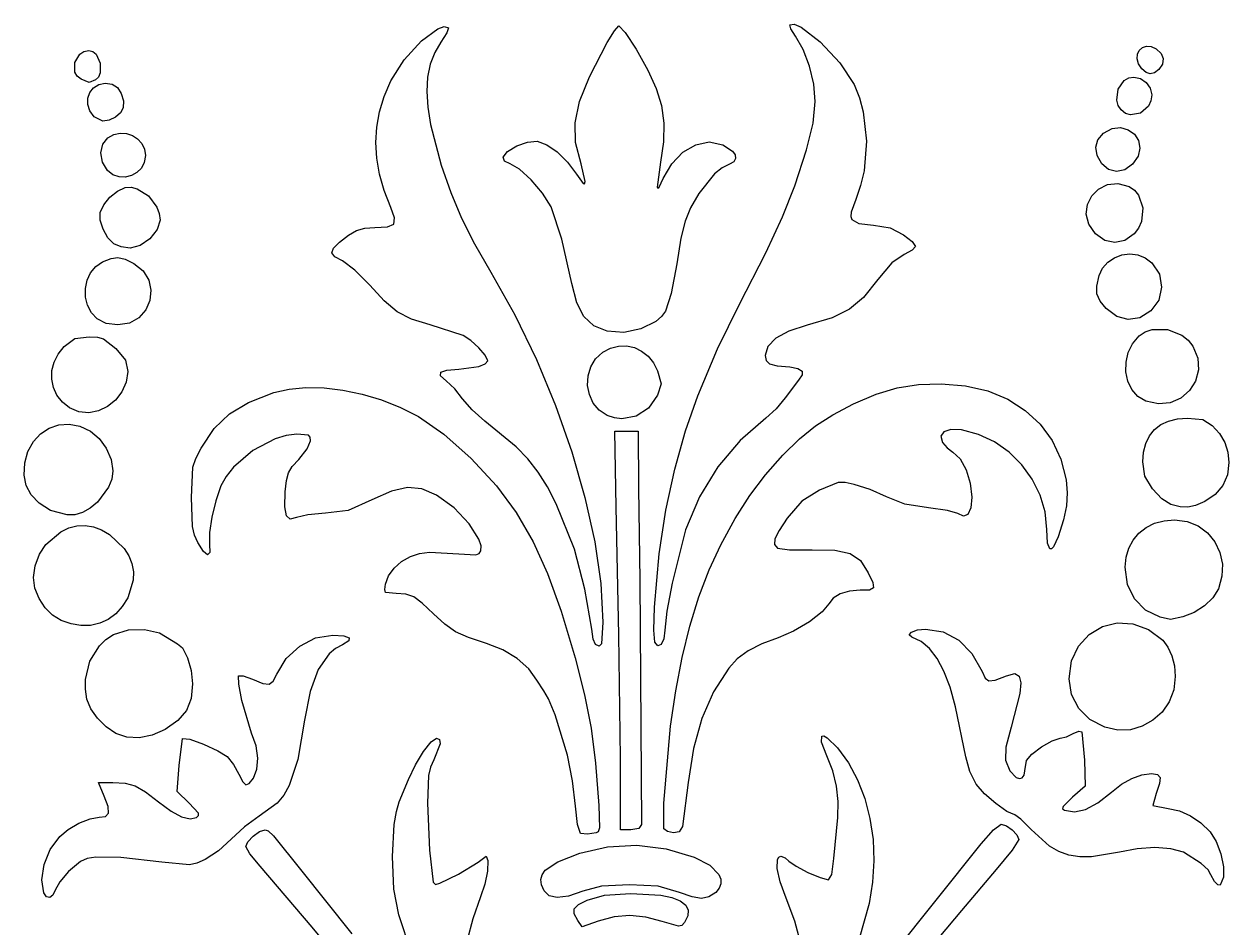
# Model space of a CAD drawing. Extents: x 0.4 to 12.1, y 0.4 to 19.1.
# Drawn here: x 0.36 to 11.88, y 10.41 to 19.06 of the extents above; entities that cross this region are included whole.
import ezdxf

# ---------------------------------------------------------------- set-up
doc = ezdxf.new("R2010")
doc.units = 0

msp = doc.modelspace()

# ---------------------------------------------------------------- linework, layer by layer
at = {"layer": 'Layer 1', "color": 7, "linetype": 'CONTINUOUS'}
for p, q in [((4.318289, 19.010656), (4.378771, 19.031612)), ((4.378771, 19.031612), (4.419515, 19.020513)), ((4.419515, 19.020513), (4.405243, 18.973627)), ((6.008852, 18.992168), (6.050661, 19.038348)), ((6.050661, 19.038348), (6.111549, 18.975209)), ((7.684378, 19.048422), (7.727242, 19.055644)), ((7.6945, 19.010201), (7.684378, 19.048422)), ((7.727242, 19.055644), (7.795066, 19.02632)), ((7.795066, 19.02632), (7.975152, 18.886246)), ((4.161544, 18.89415), (4.318289, 19.010656)), ((4.405243, 18.973627), (4.348766, 18.883068)), ((5.938364, 18.879121), (6.008852, 18.992168)), ((6.111549, 18.975209), (6.21525, 18.81468)), ((7.740176, 18.939649), (7.6945, 19.010201)), ((7.814011, 18.81298), (7.740176, 18.939649)), ((0.8951, 18.76894), (0.934355, 18.794308)), ((0.934355, 18.794308), (0.982343, 18.80374)), ((0.982343, 18.80374), (1.020255, 18.793792)), ((1.020255, 18.793792), (1.05166, 18.767122)), ((3.996139, 18.714126), (4.161544, 18.89415)), ((4.289407, 18.782738), (4.247057, 18.671704)), ((4.348766, 18.883068), (4.289407, 18.782738)), ((5.768866, 18.551749), (5.938364, 18.879121)), ((6.21525, 18.81468), (6.326091, 18.616417)), ((7.873951, 18.653669), (7.814011, 18.81298)), ((7.975152, 18.886246), (8.163751, 18.684629)), ((11.010403, 18.767571), (11.027837, 18.804395)), ((11.027837, 18.804395), (11.056931, 18.831218)), ((11.056931, 18.831218), (11.095313, 18.844793)), ((11.095313, 18.844793), (11.140607, 18.841871)), ((11.140607, 18.841871), (11.19044, 18.819206)), ((11.19044, 18.819206), (11.236507, 18.775737)), ((0.847477, 18.68794), (0.8951, 18.76894)), ((0.848853, 18.595841), (0.847477, 18.68794)), ((1.05166, 18.767122), (1.09074, 18.682657)), ((1.09074, 18.682657), (1.091164, 18.588426)), ((3.868932, 18.513716), (3.996139, 18.714126)), ((4.247057, 18.671704), (4.221717, 18.548661)), ((8.163751, 18.684629), (8.299975, 18.477895)), ((11.007004, 18.723994), (11.010403, 18.767571)), ((11.020016, 18.676912), (11.007004, 18.723994)), ((11.051811, 18.629573), (11.020016, 18.676912)), ((11.249194, 18.672991), (11.214754, 18.622311)), ((11.236507, 18.775737), (11.256268, 18.725566)), ((11.256268, 18.725566), (11.249194, 18.672991)), ((0.870845, 18.556597), (0.848853, 18.595841)), ((0.908603, 18.52774), (0.870845, 18.556597)), ((1.091164, 18.588426), (1.074249, 18.549549)), ((5.674269, 18.315177), (5.768866, 18.551749)), ((6.326091, 18.616417), (6.408402, 18.440074)), ((7.914179, 18.480988), (7.873951, 18.653669)), ((11.093257, 18.593561), (11.051811, 18.629573)), ((11.132956, 18.580404), (11.093257, 18.593561)), ((11.172818, 18.590015), (11.132956, 18.580404)), ((11.214754, 18.622311), (11.172818, 18.590015)), ((0.983493, 18.497667), (0.908603, 18.52774)), ((1.044514, 18.52251), (0.983493, 18.497667)), ((0.99183, 18.402821), (1.027455, 18.447841)), ((1.027455, 18.447841), (1.076575, 18.478801)), ((1.074249, 18.549549), (1.044514, 18.52251)), ((1.076575, 18.478801), (1.136783, 18.491363)), ((1.136783, 18.491363), (1.205672, 18.48119)), ((1.205672, 18.48119), (1.254101, 18.448414)), ((1.254101, 18.448414), (1.291215, 18.391529)), ((3.806675, 18.364239), (3.868932, 18.513716)), ((4.221717, 18.548661), (4.213389, 18.412305)), ((6.408402, 18.440074), (6.458116, 18.27665)), ((7.928881, 18.314212), (7.914179, 18.480988)), ((8.299975, 18.477895), (8.350617, 18.351461)), ((10.826629, 18.432215), (10.884339, 18.51552)), ((10.884339, 18.51552), (10.926215, 18.54058)), ((10.926215, 18.54058), (10.974919, 18.54974)), ((10.974919, 18.54974), (11.038376, 18.535236)), ((11.038376, 18.535236), (11.093182, 18.496819)), ((11.093182, 18.496819), (11.13168, 18.442129)), ((11.13168, 18.442129), (11.146214, 18.378806)), ((0.970691, 18.287954), (0.972106, 18.348079)), ((0.972106, 18.348079), (0.99183, 18.402821)), ((1.291215, 18.391529), (1.311322, 18.32301)), ((1.311322, 18.32301), (1.308731, 18.25533)), ((3.762234, 18.216889), (3.806675, 18.364239)), ((4.213389, 18.412305), (4.222074, 18.261332)), ((8.350617, 18.351461), (8.387394, 18.21789)), ((10.812897, 18.328853), (10.826629, 18.432215)), ((10.825996, 18.278721), (10.812897, 18.328853)), ((11.13784, 18.321294), (11.114897, 18.271828)), ((11.146214, 18.378806), (11.13784, 18.321294)), ((0.98999, 18.226784), (0.970691, 18.287954)), ((1.032412, 18.168907), (0.98999, 18.226784)), ((1.282806, 18.208473), (1.23528, 18.167123)), ((1.308731, 18.25533), (1.282806, 18.208473)), ((3.735608, 18.070335), (3.762234, 18.216889)), ((4.222074, 18.261332), (4.247775, 18.094439)), ((5.630921, 18.11301), (5.674269, 18.315177)), ((6.458116, 18.27665), (6.480995, 18.109398)), ((7.907626, 18.108998), (7.928881, 18.314212)), ((8.387394, 18.21789), (8.419235, 17.937456)), ((10.854255, 18.234462), (10.825996, 18.278721)), ((10.895999, 18.201728), (10.854255, 18.234462)), ((11.114897, 18.271828), (11.038372, 18.203495)), ((1.113902, 18.126406), (1.032412, 18.168907)), ((1.175773, 18.137646), (1.113902, 18.126406)), ((1.23528, 18.167123), (1.175773, 18.137646)), ((4.247775, 18.094439), (4.350227, 17.707674)), ((5.636635, 17.922448), (5.630921, 18.11301)), ((6.480995, 18.109398), (6.477443, 17.931087)), ((7.843538, 17.854711), (7.907626, 18.108998)), ((10.942778, 18.186732), (10.895999, 18.201728)), ((11.038372, 18.203495), (10.942778, 18.186732)), ((1.161827, 17.969584), (1.220734, 17.99991)), ((1.220734, 17.99991), (1.281961, 18.012453)), ((1.281961, 18.012453), (1.342372, 18.008707)), ((1.342372, 18.008707), (1.398833, 17.990165)), ((1.398833, 17.990165), (1.448205, 17.958319)), ((3.726799, 17.923244), (3.735608, 18.070335)), ((10.631773, 17.950361), (10.684354, 18.011469)), ((10.684354, 18.011469), (10.767484, 18.056428)), ((10.767484, 18.056428), (10.848361, 18.065823)), ((10.848361, 18.065823), (10.92123, 18.045736)), ((10.92123, 18.045736), (10.980337, 18.002248)), ((10.980337, 18.002248), (11.019928, 17.941439)), ((1.097621, 17.823892), (1.113879, 17.908015)), ((1.113879, 17.908015), (1.161827, 17.969584)), ((1.448205, 17.958319), (1.487354, 17.914664)), ((1.487354, 17.914664), (1.513143, 17.860692)), ((1.513143, 17.860692), (1.522436, 17.797896)), ((3.735808, 17.774286), (3.726799, 17.923244)), ((4.985088, 17.838323), (5.073214, 17.890773)), ((5.073214, 17.890773), (5.177941, 17.927803)), ((5.177941, 17.927803), (5.269862, 17.93577)), ((5.269862, 17.93577), (5.360935, 17.90257)), ((5.360935, 17.90257), (5.460773, 17.833243)), ((5.689229, 17.720691), (5.636635, 17.922448)), ((6.477443, 17.931087), (6.447864, 17.734483)), ((6.662492, 17.829814), (6.785361, 17.902611)), ((6.785361, 17.902611), (6.912881, 17.928851)), ((6.912881, 17.928851), (7.045486, 17.902285)), ((7.045486, 17.902285), (7.138281, 17.840287)), ((8.419235, 17.937456), (8.395272, 17.652833)), ((10.61142, 17.878271), (10.631773, 17.950361)), ((10.623567, 17.800161), (10.61142, 17.878271)), ((11.034247, 17.869391), (11.01754, 17.792185)), ((11.019928, 17.941439), (11.034247, 17.869391)), ((1.113126, 17.734094), (1.097621, 17.823892)), ((1.522436, 17.797896), (1.512022, 17.733868)), ((3.762637, 17.622129), (3.735808, 17.774286)), ((4.942969, 17.784098), (4.985088, 17.838323)), ((4.955974, 17.74508), (4.942969, 17.784098)), ((5.00969, 17.719252), (4.955974, 17.74508)), ((5.460773, 17.833243), (5.558907, 17.73657)), ((6.555416, 17.719342), (6.662492, 17.829814)), ((7.138281, 17.840287), (7.162163, 17.804299)), ((7.166988, 17.769408), (7.149722, 17.738935)), ((7.162163, 17.804299), (7.166988, 17.769408)), ((7.732595, 17.510665), (7.843538, 17.854711)), ((10.668485, 17.72099), (10.623567, 17.800161)), ((11.01754, 17.792185), (10.964052, 17.715901)), ((1.160467, 17.655503), (1.113126, 17.734094)), ((1.211991, 17.615841), (1.160467, 17.655503)), ((1.440941, 17.637414), (1.388434, 17.608197)), ((1.483497, 17.679839), (1.440941, 17.637414)), ((1.512022, 17.733868), (1.483497, 17.679839)), ((4.350227, 17.707674), (4.442067, 17.446135)), ((5.100652, 17.667651), (5.00969, 17.719252)), ((5.211796, 17.565779), (5.100652, 17.667651)), ((5.558907, 17.73657), (5.644865, 17.62133)), ((5.727011, 17.551358), (5.689229, 17.720691)), ((6.447864, 17.734483), (6.415738, 17.497832)), ((6.47528, 17.580078), (6.555416, 17.719342)), ((7.037249, 17.681837), (6.964814, 17.622903)), ((7.10733, 17.716198), (7.037249, 17.681837)), ((7.149722, 17.738935), (7.10733, 17.716198)), ((8.395272, 17.652833), (8.362294, 17.514027)), ((10.733669, 17.665929), (10.668485, 17.72099)), ((10.809592, 17.646642), (10.733669, 17.665929)), ((10.888853, 17.663257), (10.809592, 17.646642)), ((10.964052, 17.715901), (10.888853, 17.663257)), ((1.26988, 17.595806), (1.211991, 17.615841)), ((1.330054, 17.593793), (1.26988, 17.595806)), ((1.388434, 17.608197), (1.330054, 17.593793)), ((3.807284, 17.465442), (3.762637, 17.622129)), ((5.31989, 17.437974), (5.211796, 17.565779)), ((5.644865, 17.62133), (5.70894, 17.532473)), ((5.70894, 17.532473), (5.722687, 17.529333)), ((5.722687, 17.529333), (5.727011, 17.551358)), ((6.434298, 17.497703), (6.47528, 17.580078)), ((6.964814, 17.622903), (6.816653, 17.434962)), ((10.638345, 17.479037), (10.72321, 17.52078)), ((10.72321, 17.52078), (10.822197, 17.530993)), ((10.822197, 17.530993), (10.930108, 17.502405)), ((1.123987, 17.328756), (1.182638, 17.401469)), ((1.182638, 17.401469), (1.254494, 17.459768)), ((1.254494, 17.459768), (1.328049, 17.492102)), ((1.328049, 17.492102), (1.385638, 17.495287)), ((1.385638, 17.495287), (1.443908, 17.481663)), ((1.443908, 17.481663), (1.552187, 17.413557)), ((1.552187, 17.413557), (1.632272, 17.306908)), ((3.869753, 17.302891), (3.807284, 17.465442)), ((4.442067, 17.446135), (4.545905, 17.201759)), ((5.401706, 17.308571), (5.31989, 17.437974)), ((6.415738, 17.497832), (6.422184, 17.487628)), ((6.422184, 17.487628), (6.434298, 17.497703)), ((6.816653, 17.434962), (6.736814, 17.299757)), ((7.616887, 17.213557), (7.732595, 17.510665)), ((8.362294, 17.514027), (8.315279, 17.380263)), ((10.531778, 17.330037), (10.572801, 17.413033)), ((10.572801, 17.413033), (10.638345, 17.479037)), ((10.930108, 17.502405), (10.981288, 17.468477)), ((10.981288, 17.468477), (11.020361, 17.421086)), ((11.020361, 17.421086), (11.060649, 17.300041)), ((1.090053, 17.253184), (1.123987, 17.328756)), ((1.632272, 17.306908), (1.655299, 17.245106)), ((3.905438, 17.202035), (3.869753, 17.302891)), ((5.504907, 17.000527), (5.401706, 17.308571)), ((6.736814, 17.299757), (6.684086, 17.172185)), ((8.315279, 17.380263), (8.272384, 17.257469)), ((10.520474, 17.237318), (10.531778, 17.330037)), ((11.060649, 17.300041), (11.047902, 17.167525)), ((1.090637, 17.179561), (1.090053, 17.253184)), ((1.117686, 17.094147), (1.090637, 17.179561)), ((1.663548, 17.180841), (1.63582, 17.090958)), ((1.655299, 17.245106), (1.663548, 17.180841)), ((3.897872, 17.144055), (3.905438, 17.202035)), ((4.545905, 17.201759), (4.671143, 16.954361)), ((6.684086, 17.172185), (6.644434, 17.007903)), ((7.455036, 16.867505), (7.616887, 17.213557)), ((8.272384, 17.257469), (8.26874, 17.2165)), ((8.26874, 17.2165), (8.278854, 17.18641)), ((8.278854, 17.18641), (8.34602, 17.150649)), ((10.544089, 17.142147), (10.520474, 17.237318)), ((1.163893, 17.013508), (1.117686, 17.094147)), ((1.63582, 17.090958), (1.565671, 17.00417)), ((3.463134, 17.03926), (3.540024, 17.08204)), ((3.540024, 17.08204), (3.620497, 17.104277)), ((3.620497, 17.104277), (3.716331, 17.110838)), ((3.716331, 17.110838), (3.837891, 17.11748)), ((3.837891, 17.11748), (3.897872, 17.144055)), ((8.34602, 17.150649), (8.485214, 17.133751)), ((8.485214, 17.133751), (8.645562, 17.106629)), ((8.645562, 17.106629), (8.773265, 17.041432)), ((10.607821, 17.051791), (10.544089, 17.142147)), ((11.020681, 17.105794), (10.979052, 17.051791)), ((11.047902, 17.167525), (11.020681, 17.105794)), ((1.221951, 16.954207), (1.163893, 17.013508)), ((1.291652, 16.924999), (1.221951, 16.954207)), ((1.472653, 16.938721), (1.376316, 16.912851)), ((1.565671, 17.00417), (1.472653, 16.938721)), ((3.321264, 16.912489), (3.378048, 16.971071)), ((3.378048, 16.971071), (3.463134, 17.03926)), ((4.671143, 16.954361), (4.827183, 16.683754)), ((5.601496, 16.574184), (5.504907, 17.000527)), ((6.644434, 17.007903), (6.603822, 16.76257)), ((8.773265, 17.041432), (8.854521, 16.975829)), ((8.854521, 16.975829), (8.888149, 16.930179)), ((10.697848, 16.987746), (10.607821, 17.051791)), ((10.793436, 16.966398), (10.697848, 16.987746)), ((10.889025, 16.987746), (10.793436, 16.966398)), ((10.979052, 17.051791), (10.889025, 16.987746)), ((1.193347, 16.816112), (1.259935, 16.824771)), ((1.259935, 16.824771), (1.327487, 16.808831)), ((1.376316, 16.912851), (1.291652, 16.924999)), ((3.306207, 16.868328), (3.321264, 16.912489)), ((3.334126, 16.830634), (3.306207, 16.868328)), ((3.40627, 16.791453), (3.334126, 16.830634)), ((7.205664, 16.376628), (7.455036, 16.867505)), ((8.777928, 16.852585), (8.660696, 16.771861)), ((8.855653, 16.894417), (8.777928, 16.852585)), ((8.888149, 16.930179), (8.855653, 16.894417)), ((10.789268, 16.822219), (10.860727, 16.848614)), ((10.860727, 16.848614), (10.936603, 16.85801)), ((10.936603, 16.85801), (11.012662, 16.849377)), ((11.012662, 16.849377), (11.084667, 16.821687)), ((0.998291, 16.678482), (1.047522, 16.739288)), ((1.047522, 16.739288), (1.112618, 16.783676)), ((1.112618, 16.783676), (1.193347, 16.816112)), ((1.327487, 16.808831), (1.411103, 16.767474)), ((1.411103, 16.767474), (1.500373, 16.695897)), ((3.526248, 16.704613), (3.40627, 16.791453)), ((6.603822, 16.76257), (6.549743, 16.478821)), ((8.660696, 16.771861), (8.526906, 16.612697)), ((10.643741, 16.65132), (10.67654, 16.722543)), ((10.67654, 16.722543), (10.726461, 16.779852)), ((10.726461, 16.779852), (10.789268, 16.822219)), ((11.084667, 16.821687), (11.148385, 16.77391)), ((11.148385, 16.77391), (11.219409, 16.664283)), ((0.949222, 16.526771), (0.965374, 16.606047)), ((0.965374, 16.606047), (0.998291, 16.678482)), ((1.500373, 16.695897), (1.554422, 16.607512)), ((1.554422, 16.607512), (1.575369, 16.510441)), ((3.667325, 16.559238), (3.526248, 16.704613)), ((4.827183, 16.683754), (5.055767, 16.276129)), ((8.526906, 16.612697), (8.390304, 16.442239)), ((10.62095, 16.551569), (10.643741, 16.65132)), ((11.219409, 16.664283), (11.241241, 16.538915)), ((0.950284, 16.445443), (0.949222, 16.526771)), ((1.575369, 16.510441), (1.565331, 16.412807)), ((3.804556, 16.408541), (3.667325, 16.559238)), ((5.647812, 16.392064), (5.601496, 16.574184)), ((6.549743, 16.478821), (6.497181, 16.311015)), ((10.622711, 16.475213), (10.62095, 16.551569)), ((11.241241, 16.538915), (11.214256, 16.41585)), ((0.96901, 16.366851), (0.950284, 16.445443)), ((1.005851, 16.295784), (0.96901, 16.366851)), ((1.565331, 16.412807), (1.526426, 16.322731)), ((3.929837, 16.30611), (3.804556, 16.408541)), ((5.716042, 16.26024), (5.647812, 16.392064)), ((6.994617, 15.950828), (7.205664, 16.376628)), ((8.390304, 16.442239), (8.257121, 16.328962)), ((10.652066, 16.40824), (10.622711, 16.475213)), ((10.712059, 16.336637), (10.652066, 16.40824)), ((11.214256, 16.41585), (11.138828, 16.313128)), ((1.061256, 16.237031), (1.005851, 16.295784)), ((1.460772, 16.248336), (1.370486, 16.197742)), ((1.526426, 16.322731), (1.460772, 16.248336)), ((4.068501, 16.23532), (3.929837, 16.30611)), ((5.055767, 16.276129), (5.262664, 15.848465)), ((5.81128, 16.171849), (5.716042, 16.26024)), ((6.457109, 16.25851), (6.402428, 16.212096)), ((6.497181, 16.311015), (6.457109, 16.25851)), ((8.089807, 16.248678), (7.850813, 16.1772)), ((8.257121, 16.328962), (8.089807, 16.248678)), ((10.814093, 16.260195), (10.712059, 16.336637)), ((10.922823, 16.230599), (10.814093, 16.260195)), ((11.032864, 16.248144), (10.922823, 16.230599)), ((11.138828, 16.313128), (11.032864, 16.248144)), ((1.147317, 16.193695), (1.061256, 16.237031)), ((1.257686, 16.179073), (1.147317, 16.193695)), ((1.370486, 16.197742), (1.257686, 16.179073)), ((4.245881, 16.179547), (4.068501, 16.23532)), ((4.561059, 16.078928), (4.245881, 16.179547)), ((5.938624, 16.120023), (5.81128, 16.171849)), ((6.261459, 16.14172), (6.098712, 16.108244)), ((6.402428, 16.212096), (6.261459, 16.14172)), ((7.850813, 16.1772), (7.677117, 16.119834)), ((11.084189, 16.11298), (11.150536, 16.135585)), ((11.150536, 16.135585), (11.296297, 16.135921)), ((11.296297, 16.135921), (11.435794, 16.080966)), ((0.746035, 15.972761), (0.848225, 16.049969)), ((0.848225, 16.049969), (0.983392, 16.066184)), ((0.983392, 16.066184), (1.064117, 16.062916)), ((1.064117, 16.062916), (1.122342, 16.048061)), ((1.122342, 16.048061), (1.240214, 15.953295)), ((4.63554, 16.030817), (4.561059, 16.078928)), ((4.712182, 15.961592), (4.63554, 16.030817)), ((6.098712, 16.108244), (5.938624, 16.120023)), ((7.551355, 16.051528), (7.474894, 15.973274)), ((7.677117, 16.119834), (7.551355, 16.051528)), ((10.963753, 16.000139), (11.026936, 16.074512)), ((11.026936, 16.074512), (11.084189, 16.11298)), ((11.435794, 16.080966), (11.494311, 16.034454)), ((11.494311, 16.034454), (11.540602, 15.97616)), ((0.649347, 15.823624), (0.688276, 15.901365)), ((0.688276, 15.901365), (0.746035, 15.972761)), ((1.240214, 15.953295), (1.331004, 15.841786)), ((4.772051, 15.890689), (4.712182, 15.961592)), ((5.827543, 15.855224), (5.895939, 15.918017)), ((5.895939, 15.918017), (5.970601, 15.957232)), ((5.970601, 15.957232), (6.047615, 15.977213)), ((6.047615, 15.977213), (6.124518, 15.978795)), ((6.124518, 15.978795), (6.198846, 15.962814)), ((6.198846, 15.962814), (6.268134, 15.930105)), ((6.268134, 15.930105), (6.32992, 15.881502)), ((6.806794, 15.50174), (6.994617, 15.950828)), ((7.474894, 15.973274), (7.449103, 15.886065)), ((10.900878, 15.822576), (10.921907, 15.91444)), ((10.921907, 15.91444), (10.963753, 16.000139)), ((11.540602, 15.97616), (11.587291, 15.861942)), ((0.628995, 15.742435), (0.649347, 15.823624)), ((1.331004, 15.841786), (1.352998, 15.734573)), ((4.711771, 15.78073), (4.773204, 15.806903)), ((4.796214, 15.837542), (4.772051, 15.890689)), ((4.773204, 15.806903), (4.796214, 15.837542)), ((5.262664, 15.848465), (5.445163, 15.409239)), ((5.780947, 15.777852), (5.827543, 15.855224)), ((6.32992, 15.881502), (6.38174, 15.817843)), ((6.38174, 15.817843), (6.421129, 15.739961)), ((7.449103, 15.886065), (7.457817, 15.837812)), ((7.457817, 15.837812), (7.492149, 15.807358)), ((7.492149, 15.807358), (7.564384, 15.789084)), ((7.564384, 15.789084), (7.68681, 15.777373)), ((10.900145, 15.729707), (10.900878, 15.822576)), ((11.587291, 15.861942), (11.593606, 15.748887)), ((0.62697, 15.660694), (0.628995, 15.742435)), ((1.352998, 15.734573), (1.338391, 15.63149)), ((4.345523, 15.693752), (4.346428, 15.728362)), ((4.400056, 15.643596), (4.345523, 15.693752)), ((4.346428, 15.728362), (4.403936, 15.748517)), ((4.403936, 15.748517), (4.51921, 15.755307)), ((4.51921, 15.755307), (4.711771, 15.78073)), ((5.751633, 15.601278), (5.755771, 15.691378)), ((5.755771, 15.691378), (5.780947, 15.777852)), ((6.421129, 15.739961), (6.455288, 15.616636)), ((7.68681, 15.777373), (7.763508, 15.764453)), ((7.763508, 15.764453), (7.8028, 15.738858)), ((7.804487, 15.7009), (7.768367, 15.65089)), ((7.8028, 15.738858), (7.804487, 15.7009)), ((10.919188, 15.640992), (10.900145, 15.729707)), ((11.593606, 15.748887), (11.565012, 15.643361)), ((0.643018, 15.581295), (0.62697, 15.660694)), ((0.676888, 15.507136), (0.643018, 15.581295)), ((1.338391, 15.63149), (1.298113, 15.539153)), ((2.749484, 15.531836), (2.895923, 15.56636)), ((2.895923, 15.56636), (3.057752, 15.581546)), ((3.057752, 15.581546), (3.231101, 15.578034)), ((3.231101, 15.578034), (3.412098, 15.556465)), ((3.412098, 15.556465), (3.596872, 15.517481)), ((4.482509, 15.567694), (4.400056, 15.643596)), ((4.555998, 15.474035), (4.482509, 15.567694)), ((5.768155, 15.513029), (5.751633, 15.601278)), ((6.455288, 15.616636), (6.421252, 15.508252)), ((7.768367, 15.65089), (7.640714, 15.482076)), ((8.510785, 15.515909), (8.712518, 15.576783)), ((8.712518, 15.576783), (8.915016, 15.609564)), ((8.915016, 15.609564), (9.132325, 15.617506)), ((9.132325, 15.617506), (9.36465, 15.598025)), ((9.36465, 15.598025), (9.577744, 15.547858)), ((10.957486, 15.561591), (10.919188, 15.640992)), ((11.01452, 15.496664), (10.957486, 15.561591)), ((11.565012, 15.643361), (11.506978, 15.551725)), ((0.728327, 15.441113), (0.676888, 15.507136)), ((0.797084, 15.38612), (0.728327, 15.441113)), ((1.237161, 15.460693), (1.160528, 15.39924)), ((1.298113, 15.539153), (1.237161, 15.460693)), ((2.507893, 15.439177), (2.749484, 15.531836)), ((3.596872, 15.517481), (3.781552, 15.461721)), ((3.781552, 15.461721), (3.962268, 15.389827)), ((4.646311, 15.366826), (4.555998, 15.474035)), ((5.804956, 15.432109), (5.768155, 15.513029)), ((6.421252, 15.508252), (6.334457, 15.385057)), ((6.687379, 15.16682), (6.806794, 15.50174)), ((7.640714, 15.482076), (7.555271, 15.37669)), ((8.29577, 15.423687), (8.510785, 15.515909)), ((9.577744, 15.547858), (9.769377, 15.468721)), ((9.769377, 15.468721), (9.93732, 15.362326)), ((11.08977, 15.45137), (11.01452, 15.496664)), ((11.210899, 15.423804), (11.08977, 15.45137)), ((11.42497, 15.480345), (11.324455, 15.435583)), ((11.506978, 15.551725), (11.42497, 15.480345)), ((0.886493, 15.348235), (0.797084, 15.38612)), ((0.980199, 15.339881), (0.886493, 15.348235)), ((1.073209, 15.357926), (0.980199, 15.339881)), ((1.160528, 15.39924), (1.073209, 15.357926)), ((2.181527, 15.189948), (2.325363, 15.330399)), ((2.325363, 15.330399), (2.507893, 15.439177)), ((3.962268, 15.389827), (4.135147, 15.30244)), ((4.769209, 15.258346), (4.646311, 15.366826)), ((5.445163, 15.409239), (5.600556, 14.966929)), ((5.861654, 15.363994), (5.804956, 15.432109)), ((5.937871, 15.314161), (5.861654, 15.363994)), ((6.334457, 15.385057), (6.21551, 15.307848)), ((7.555271, 15.37669), (7.457269, 15.287445)), ((8.096563, 15.320074), (8.29577, 15.423687)), ((9.93732, 15.362326), (10.079344, 15.230389)), ((11.324455, 15.435583), (11.210899, 15.423804)), ((0.602824, 15.191779), (0.695589, 15.22324)), ((0.695589, 15.22324), (0.794673, 15.230485)), ((0.794673, 15.230485), (0.896378, 15.211713)), ((0.896378, 15.211713), (0.997004, 15.165126)), ((4.135147, 15.30244), (4.377209, 15.133928)), ((5.066698, 15.014725), (4.769209, 15.258346)), ((6.007818, 15.290713), (5.937871, 15.314161)), ((6.078588, 15.282319), (6.007818, 15.290713)), ((6.21551, 15.307848), (6.078588, 15.282319)), ((7.457269, 15.287445), (7.210637, 15.075012)), ((7.779073, 15.090166), (7.931414, 15.214029)), ((7.931414, 15.214029), (8.096563, 15.320074)), ((10.079344, 15.230389), (10.193217, 15.074625)), ((11.174141, 15.178618), (11.235095, 15.22618)), ((11.235095, 15.22618), (11.308113, 15.260803)), ((11.308113, 15.260803), (11.392661, 15.281962)), ((11.392661, 15.281962), (11.488204, 15.289132)), ((11.488204, 15.289132), (11.634001, 15.275775)), ((11.634001, 15.275775), (11.725678, 15.219047)), ((11.725678, 15.219047), (11.796333, 15.140546)), ((0.451055, 15.063402), (0.52008, 15.1379)), ((0.52008, 15.1379), (0.602824, 15.191779)), ((0.997004, 15.165126), (1.07997, 15.094506)), ((1.07997, 15.094506), (1.1479, 14.999723)), ((2.056018, 15.002272), (2.181527, 15.189948)), ((2.869454, 15.123494), (2.763157, 15.091496)), ((2.96923, 15.134851), (2.869454, 15.123494)), ((3.080721, 15.124499), (2.96923, 15.134851)), ((3.098748, 15.105646), (3.080721, 15.124499)), ((3.102881, 15.072419), (3.098748, 15.105646)), ((4.377209, 15.133928), (4.637306, 14.902021)), ((6.025556, 14.436351), (6.011693, 15.163073)), ((6.011693, 15.163073), (6.12362, 15.163073)), ((6.12362, 15.163073), (6.235548, 15.163073)), ((6.235548, 15.163073), (6.239087, 14.619795)), ((6.585248, 14.801835), (6.687379, 15.16682)), ((9.158038, 15.158248), (9.128725, 15.115806)), ((9.128725, 15.115806), (9.144809, 15.056873)), ((9.226005, 15.179766), (9.158038, 15.158248)), ((9.325881, 15.175924), (9.226005, 15.179766)), ((9.490716, 15.13298), (9.325881, 15.175924)), ((9.64441, 15.060429), (9.490716, 15.13298)), ((11.090563, 15.046783), (11.125786, 15.118644)), ((11.125786, 15.118644), (11.174141, 15.178618)), ((11.796333, 15.140546), (11.845905, 15.056146)), ((0.39945, 14.970084), (0.451055, 15.063402)), ((1.1479, 14.999723), (1.193973, 14.892839)), ((2.003605, 14.903685), (2.056018, 15.002272)), ((2.763157, 15.091496), (2.54922, 14.977995)), ((2.988745, 14.893691), (3.069784, 14.994368)), ((3.069784, 14.994368), (3.102881, 15.072419)), ((5.180448, 14.897643), (5.066698, 15.014725)), ((7.210637, 15.075012), (6.997243, 14.82242)), ((7.618294, 14.933098), (7.779073, 15.090166)), ((9.144809, 15.056873), (9.189854, 15.004684)), ((9.189854, 15.004684), (9.24578, 14.963074)), ((9.783569, 14.962224), (9.64441, 15.060429)), ((10.193217, 15.074625), (10.276712, 14.896746)), ((11.069007, 14.96356), (11.090563, 15.046783)), ((11.845905, 15.056146), (11.875119, 14.964227)), ((0.368964, 14.859744), (0.39945, 14.970084)), ((1.193973, 14.892839), (1.211372, 14.785915)), ((1.975752, 14.818159), (2.003605, 14.903685)), ((2.54922, 14.977995), (2.363855, 14.819197)), ((2.9257, 14.824891), (2.988745, 14.893691)), ((4.637306, 14.902021), (4.879977, 14.641455)), ((5.278471, 14.772869), (5.180448, 14.897643)), ((5.600556, 14.966929), (5.726134, 14.530015)), ((7.451989, 14.746762), (7.618294, 14.933098)), ((9.24578, 14.963074), (9.313775, 14.899262)), ((9.313775, 14.899262), (9.370815, 14.795037)), ((9.904802, 14.842315), (9.783569, 14.962224)), ((10.276712, 14.896746), (10.327597, 14.698469)), ((11.061653, 14.869501), (11.069007, 14.96356)), ((11.079414, 14.734661), (11.061653, 14.869501)), ((11.875119, 14.964227), (11.884696, 14.863172)), ((0.362204, 14.744304), (0.368964, 14.859744)), ((1.211372, 14.785915), (1.200652, 14.706218)), ((1.962531, 14.528073), (1.975752, 14.818159)), ((2.363855, 14.819197), (2.293274, 14.730576)), ((2.870978, 14.692326), (2.889635, 14.7655)), ((2.889635, 14.7655), (2.9257, 14.824891)), ((5.366467, 14.632269), (5.278471, 14.772869)), ((6.501026, 14.40933), (6.585248, 14.801835)), ((6.997243, 14.82242), (6.821479, 14.535756)), ((9.370815, 14.795037), (9.410057, 14.666912)), ((10.004715, 14.704655), (9.904802, 14.842315)), ((11.884696, 14.863172), (11.870131, 14.745382)), ((0.382109, 14.644197), (0.362204, 14.744304)), ((0.429994, 14.555762), (0.382109, 14.644197)), ((1.200652, 14.706218), (1.169813, 14.62695)), ((2.243499, 14.639949), (2.195056, 14.498742)), ((2.293274, 14.730576), (2.243499, 14.639949)), ((2.860154, 14.582179), (2.870978, 14.692326)), ((4.879977, 14.641455), (5.069762, 14.386962)), ((7.302788, 14.549061), (7.451989, 14.746762)), ((8.147368, 14.6725), (7.97002, 14.600146)), ((8.21323, 14.67232), (8.147368, 14.6725)), ((8.301378, 14.653996), (8.21323, 14.67232)), ((8.453421, 14.604622), (8.301378, 14.653996)), ((9.410057, 14.666912), (9.424659, 14.5314)), ((10.079916, 14.553195), (10.004715, 14.704655)), ((10.327597, 14.698469), (10.339421, 14.574426)), ((11.15327, 14.610839), (11.079414, 14.734661)), ((11.826685, 14.643989), (11.754732, 14.559593)), ((11.870131, 14.745382), (11.826685, 14.643989)), ((0.507176, 14.475337), (0.429994, 14.555762)), ((1.169813, 14.62695), (1.062939, 14.484317)), ((1.97343, 14.251479), (1.962531, 14.528073)), ((2.856007, 14.439717), (2.860154, 14.582179)), ((3.877199, 14.591624), (3.68896, 14.507136)), ((4.029705, 14.626298), (3.877199, 14.591624)), ((4.16645, 14.612604), (4.029705, 14.626298)), ((4.307407, 14.551992), (4.16645, 14.612604)), ((4.473877, 14.430894), (4.307407, 14.551992)), ((5.450137, 14.467711), (5.366467, 14.632269)), ((5.726134, 14.530015), (5.819187, 14.106974)), ((6.239087, 14.619795), (6.252218, 13.737851)), ((6.821479, 14.535756), (6.687738, 14.221106)), ((7.163095, 14.329009), (7.302788, 14.549061)), ((7.97002, 14.600146), (7.798823, 14.493474)), ((8.608876, 14.535937), (8.453421, 14.604622)), ((8.785228, 14.466476), (8.608876, 14.535937)), ((9.424659, 14.5314), (9.415477, 14.429445)), ((10.12701, 14.391888), (10.079916, 14.553195)), ((10.339421, 14.574426), (10.331754, 14.451068)), ((11.242919, 14.517721), (11.15327, 14.610839)), ((11.754732, 14.559593), (11.654644, 14.492795)), ((0.615262, 14.404351), (0.507176, 14.475337)), ((0.774548, 14.364944), (0.615262, 14.404351)), ((0.994485, 14.428257), (0.921075, 14.38724)), ((1.062939, 14.484317), (0.994485, 14.428257)), ((2.195056, 14.498742), (2.157775, 14.342523)), ((2.870826, 14.355107), (2.856007, 14.439717)), ((3.460502, 14.406584), (3.244738, 14.378637)), ((3.68896, 14.507136), (3.460502, 14.406584)), ((4.618006, 14.278796), (4.473877, 14.430894)), ((5.627307, 14.034184), (5.450137, 14.467711)), ((6.051489, 13.21574), (6.025556, 14.436351)), ((6.435339, 13.991851), (6.501026, 14.40933)), ((7.798823, 14.493474), (7.661023, 14.332345)), ((9.010375, 14.431296), (8.785228, 14.466476)), ((9.194009, 14.406003), (9.010375, 14.431296)), ((9.293414, 14.376373), (9.194009, 14.406003)), ((9.415477, 14.429445), (9.389238, 14.368081)), ((10.331754, 14.451068), (10.302746, 14.315325)), ((11.329659, 14.462792), (11.242919, 14.517721)), ((11.417533, 14.43955), (11.329659, 14.462792)), ((11.491509, 14.435928), (11.417533, 14.43955)), ((11.565807, 14.453239), (11.491509, 14.435928)), ((11.654644, 14.492795), (11.565807, 14.453239)), ((0.846499, 14.364918), (0.774548, 14.364944)), ((0.921075, 14.38724), (0.846499, 14.364918)), ((2.157775, 14.342523), (2.136424, 14.195923)), ((2.907018, 14.322832), (2.870826, 14.355107)), ((2.96699, 14.337378), (2.907018, 14.322832)), ((3.075529, 14.362894), (2.96699, 14.337378)), ((3.244738, 14.378637), (3.075529, 14.362894)), ((5.069762, 14.386962), (5.23044, 14.106789)), ((7.025316, 14.075626), (7.163095, 14.329009)), ((7.661023, 14.332345), (7.582666, 14.214857)), ((9.347898, 14.34962), (9.293414, 14.376373)), ((9.389238, 14.368081), (9.347898, 14.34962)), ((10.142606, 14.224684), (10.12701, 14.391888)), ((10.302746, 14.315325), (10.250547, 14.154128)), ((11.174301, 14.28276), (11.265027, 14.307776)), ((11.265027, 14.307776), (11.364605, 14.316406)), ((11.364605, 14.316406), (11.484471, 14.301102)), ((11.484471, 14.301102), (11.590505, 14.258036)), ((0.568978, 14.07915), (0.712465, 14.201622)), ((0.712465, 14.201622), (0.788702, 14.23853)), ((0.788702, 14.23853), (0.86679, 14.259041)), ((0.86679, 14.259041), (0.945869, 14.263022)), ((0.945869, 14.263022), (1.025082, 14.250338)), ((1.025082, 14.250338), (1.103568, 14.220856)), ((1.103568, 14.220856), (1.180469, 14.174442)), ((1.180469, 14.174442), (1.318749, 14.043371)), ((1.992475, 14.170902), (1.97343, 14.251479)), ((2.136424, 14.195923), (2.135772, 14.083573)), ((4.71236, 14.130278), (4.618006, 14.278796)), ((6.687738, 14.221106), (6.559324, 13.710831)), ((7.582666, 14.214857), (7.542978, 14.133146)), ((10.149517, 14.093746), (10.142606, 14.224684)), ((10.968873, 14.122519), (11.02486, 14.18882)), ((11.02486, 14.18882), (11.093791, 14.242671)), ((11.093791, 14.242671), (11.174301, 14.28276)), ((11.590505, 14.258036), (11.679993, 14.191485)), ((11.679993, 14.191485), (11.75022, 14.10572)), ((0.508453, 13.986378), (0.568978, 14.07915)), ((2.025109, 14.097684), (1.992475, 14.170902)), ((2.07831, 14.011907), (2.025109, 14.097684)), ((2.135772, 14.083573), (2.137397, 14.004373)), ((4.732298, 14.068168), (4.71236, 14.130278)), ((4.729505, 14.01992), (4.732298, 14.068168)), ((5.23044, 14.106789), (5.369319, 13.802111)), ((5.819187, 14.106974), (5.877006, 13.706284)), ((6.915089, 13.837164), (7.025316, 14.075626)), ((7.542978, 14.133146), (7.539319, 14.07893)), ((7.539319, 14.07893), (7.569048, 14.043928)), ((10.171306, 14.037363), (10.149517, 14.093746)), ((10.250547, 14.154128), (10.205731, 14.057002)), ((10.927194, 14.045079), (10.968873, 14.122519)), ((11.75022, 14.10572), (11.798471, 14.005015)), ((0.468404, 13.876271), (0.508453, 13.986378)), ((1.318749, 14.043371), (1.364321, 13.972092)), ((1.364321, 13.972092), (1.394064, 13.897388)), ((2.116992, 13.980644), (2.07831, 14.011907)), ((2.137397, 14.004373), (2.116992, 13.980644)), ((3.970585, 13.917665), (4.056967, 13.965316)), ((4.056967, 13.965316), (4.143093, 13.993518)), ((4.143093, 13.993518), (4.239399, 14.006727)), ((4.239399, 14.006727), (4.520461, 13.99142)), ((4.520461, 13.99142), (4.681394, 13.982149)), ((4.681394, 13.982149), (4.713257, 13.994296)), ((4.713257, 13.994296), (4.729505, 14.01992)), ((5.726206, 13.654442), (5.627307, 14.034184)), ((6.392567, 13.482348), (6.435339, 13.991851)), ((7.569048, 14.043928), (7.68101, 14.030614)), ((7.68101, 14.030614), (7.900659, 14.029228)), ((7.900659, 14.029228), (8.116699, 14.025165)), ((8.116699, 14.025165), (8.261803, 13.993952)), ((8.261803, 13.993952), (8.360106, 13.925729)), ((10.187079, 14.037589), (10.171306, 14.037363)), ((10.205731, 14.057002), (10.187079, 14.037589)), ((10.892214, 13.862033), (10.901187, 13.957814)), ((10.901187, 13.957814), (10.927194, 14.045079)), ((11.798471, 14.005015), (11.822029, 13.893644)), ((0.452531, 13.763572), (0.468404, 13.876271)), ((1.394064, 13.897388), (1.407894, 13.819562)), ((3.848441, 13.781848), (3.899947, 13.855253)), ((3.899947, 13.855253), (3.970585, 13.917665)), ((6.816801, 13.578298), (6.915089, 13.837164)), ((8.360106, 13.925729), (8.435742, 13.810638)), ((10.915624, 13.698345), (10.892214, 13.862033)), ((11.822029, 13.893644), (11.81818, 13.77588)), ((0.464535, 13.663027), (0.452531, 13.763572)), ((1.405723, 13.738915), (1.353033, 13.570372)), ((1.407894, 13.819562), (1.405723, 13.738915)), ((3.819454, 13.701216), (3.848441, 13.781848)), ((5.369319, 13.802111), (5.49886, 13.442065)), ((6.252218, 13.737851), (6.266722, 11.402462)), ((8.435742, 13.810638), (8.47967, 13.716037)), ((8.47967, 13.716037), (8.485059, 13.664592)), ((11.81818, 13.77588), (11.784209, 13.655998)), ((0.505783, 13.563033), (0.464535, 13.663027)), ((3.810905, 13.649055), (3.819454, 13.701216)), ((3.818533, 13.622219), (3.810905, 13.649055)), ((3.919653, 13.610851), (3.818533, 13.622219)), ((4.014089, 13.604806), (3.919653, 13.610851)), ((4.090344, 13.578609), (4.014089, 13.604806)), ((5.790838, 13.272184), (5.726206, 13.654442)), ((5.877006, 13.706284), (5.896881, 13.336424)), ((6.559324, 13.710831), (6.50952, 13.441464)), ((8.168406, 13.608844), (8.099742, 13.566518)), ((8.257276, 13.635539), (8.168406, 13.608844)), ((8.357753, 13.642835), (8.257276, 13.635539)), ((8.446292, 13.644219), (8.357753, 13.642835)), ((8.485059, 13.664592), (8.446292, 13.644219)), ((10.982659, 13.559537), (10.915624, 13.698345)), ((11.784209, 13.655998), (11.731819, 13.571408)), ((0.563651, 13.475381), (0.505783, 13.563033)), ((1.301671, 13.486351), (1.238754, 13.417441)), ((1.353033, 13.570372), (1.301671, 13.486351)), ((4.170815, 13.520162), (4.090344, 13.578609)), ((4.2779, 13.41737), (4.170815, 13.520162)), ((6.386084, 13.262177), (6.392567, 13.482348)), ((6.730493, 13.299215), (6.816801, 13.578298)), ((8.059884, 13.512327), (7.995938, 13.435053)), ((8.099742, 13.566518), (8.059884, 13.512327)), ((11.088529, 13.452425), (10.982659, 13.559537)), ((11.652075, 13.49436), (11.552983, 13.431131)), ((11.731819, 13.571408), (11.652075, 13.49436)), ((0.634679, 13.40433), (0.563651, 13.475381)), ((0.715409, 13.354138), (0.634679, 13.40433)), ((1.238754, 13.417441), (1.166009, 13.364227)), ((4.385608, 13.31693), (4.2779, 13.41737)), ((5.49886, 13.442065), (5.631525, 12.99579)), ((6.50952, 13.441464), (6.489548, 13.260643)), ((7.995938, 13.435053), (7.872765, 13.341446)), ((11.228442, 13.383823), (11.088529, 13.452425)), ((11.325373, 13.361686), (11.228442, 13.383823)), ((11.442548, 13.388002), (11.325373, 13.361686)), ((11.552983, 13.431131), (11.442548, 13.388002)), ((0.811349, 13.32007), (0.715409, 13.354138)), ((0.906108, 13.304632), (0.811349, 13.32007)), ((0.997957, 13.307236), (0.906108, 13.304632)), ((1.085167, 13.327297), (0.997957, 13.307236)), ((1.166009, 13.364227), (1.085167, 13.327297)), ((1.217923, 13.218561), (1.359233, 13.263178)), ((1.359233, 13.263178), (1.51353, 13.268002)), ((1.51353, 13.268002), (1.658392, 13.235135)), ((4.488032, 13.246258), (4.385608, 13.31693)), ((5.804259, 13.176399), (5.790838, 13.272184)), ((5.896881, 13.336424), (5.884235, 13.129189)), ((6.393631, 13.147904), (6.386084, 13.262177)), ((6.489548, 13.260643), (6.479203, 13.178267)), ((6.656207, 13.000101), (6.730493, 13.299215)), ((7.721854, 13.252483), (7.574695, 13.189137)), ((7.872765, 13.341446), (7.721854, 13.252483)), ((8.849681, 13.242116), (8.905282, 13.263097)), ((8.905282, 13.263097), (8.981824, 13.271564)), ((8.981824, 13.271564), (9.151955, 13.243854)), ((10.548223, 13.219984), (10.674327, 13.294765)), ((10.674327, 13.294765), (10.816759, 13.330239)), ((10.816759, 13.330239), (10.966698, 13.322782)), ((10.966698, 13.322782), (11.115321, 13.268774)), ((11.115321, 13.268774), (11.253806, 13.164592)), ((1.082306, 13.112303), (1.145118, 13.171805)), ((1.145118, 13.171805), (1.217923, 13.218561)), ((1.658392, 13.235135), (1.771397, 13.16668)), ((1.771397, 13.16668), (1.8297, 13.131073)), ((2.998101, 13.109326), (3.150485, 13.186727)), ((3.150485, 13.186727), (3.314548, 13.214688)), ((3.314548, 13.214688), (3.419081, 13.207531)), ((3.468819, 13.158269), (3.407772, 13.122356)), ((3.419081, 13.207531), (3.471546, 13.187693)), ((3.471546, 13.187693), (3.468819, 13.158269)), ((4.611793, 13.19047), (4.488032, 13.246258)), ((4.783509, 13.134684), (4.611793, 13.19047)), ((5.826325, 13.124449), (5.804259, 13.176399)), ((6.064886, 12.037462), (6.051489, 13.21574)), ((6.422545, 13.111672), (6.393631, 13.147904)), ((6.479203, 13.178267), (6.453969, 13.125201)), ((7.574695, 13.189137), (7.417332, 13.129941)), ((8.828161, 13.216553), (8.849681, 13.242116)), ((8.853864, 13.194337), (8.828161, 13.216553)), ((8.94224, 13.15169), (8.853864, 13.194337)), ((9.02188, 13.084425), (8.94224, 13.15169)), ((9.151955, 13.243854), (9.301966, 13.164779)), ((9.301966, 13.164779), (9.427486, 13.037611)), ((10.447269, 13.109518), (10.548223, 13.219984)), ((11.253806, 13.164592), (11.301533, 13.100045)), ((0.990064, 12.963287), (1.082306, 13.112303)), ((1.8297, 13.131073), (1.876835, 13.093133)), ((1.876835, 13.093133), (1.923703, 12.998108)), ((2.870164, 12.991383), (2.998101, 13.109326)), ((3.278623, 13.033441), (3.175335, 12.884571)), ((3.339914, 13.085292), (3.278623, 13.033441)), ((3.407772, 13.122356), (3.339914, 13.085292)), ((4.940216, 13.073483), (4.783509, 13.134684)), ((5.077965, 12.990739), (4.940216, 13.073483)), ((5.86281, 13.107132), (5.826325, 13.124449)), ((5.884235, 13.129189), (5.86281, 13.107132)), ((6.453969, 13.125201), (6.422545, 13.111672)), ((7.287022, 13.062491), (7.182324, 12.985906)), ((7.417332, 13.129941), (7.287022, 13.062491)), ((9.093694, 12.990512), (9.02188, 13.084425)), ((9.427486, 13.037611), (9.524145, 12.86562)), ((10.380286, 12.966987), (10.447269, 13.109518)), ((11.301533, 13.100045), (11.338908, 13.015624)), ((0.948013, 12.787972), (0.990064, 12.963287)), ((1.923703, 12.998108), (1.959643, 12.874188)), ((2.779444, 12.841795), (2.870164, 12.991383)), ((5.189249, 12.891926), (5.077965, 12.990739)), ((5.631525, 12.99579), (5.722216, 12.642572)), ((6.593983, 12.681144), (6.656207, 13.000101)), ((7.182324, 12.985906), (7.101802, 12.899305)), ((9.158596, 12.867917), (9.093694, 12.990512)), ((10.356098, 12.796015), (10.380286, 12.966987)), ((11.338908, 13.015624), (11.363279, 12.919102)), ((11.363279, 12.919102), (11.371992, 12.818254)), ((1.959643, 12.874188), (1.973992, 12.749561)), ((2.4153, 12.743479), (2.414187, 12.825078)), ((2.414187, 12.825078), (2.458156, 12.823606)), ((2.458156, 12.823606), (2.546129, 12.791361)), ((2.546129, 12.791361), (2.644719, 12.750811)), ((2.744763, 12.772437), (2.779444, 12.841795)), ((3.175335, 12.884571), (3.097089, 12.674128)), ((5.266559, 12.782518), (5.189249, 12.891926)), ((7.101802, 12.899305), (6.956909, 12.671313)), ((9.217497, 12.714611), (9.158596, 12.867917)), ((9.524145, 12.86562), (9.554913, 12.800972)), ((9.554913, 12.800972), (9.590021, 12.775084)), ((9.65054, 12.784277), (9.757539, 12.824874)), ((9.757539, 12.824874), (9.838752, 12.847983)), ((9.838752, 12.847983), (9.877784, 12.82024)), ((9.877784, 12.82024), (9.893287, 12.758353)), ((10.380112, 12.645222), (10.356098, 12.796015)), ((11.371992, 12.818254), (11.356541, 12.691145)), ((0.947938, 12.695597), (0.948013, 12.787972)), ((0.962967, 12.602819), (0.947938, 12.695597)), ((1.973992, 12.749561), (1.959809, 12.608592)), ((2.444374, 12.589091), (2.4153, 12.743479)), ((2.644719, 12.750811), (2.705392, 12.743306)), ((2.705392, 12.743306), (2.744763, 12.772437)), ((5.333202, 12.679517), (5.266559, 12.782518)), ((5.37895, 12.605209), (5.333202, 12.679517)), ((6.543863, 12.342529), (6.593983, 12.681144)), ((9.271307, 12.528562), (9.217497, 12.714611)), ((9.590021, 12.775084), (9.65054, 12.784277)), ((9.893287, 12.758353), (9.885618, 12.656251)), ((11.356541, 12.691145), (11.313001, 12.576923)), ((1.000393, 12.510335), (0.962967, 12.602819)), ((1.959809, 12.608592), (1.914164, 12.493764)), ((2.538031, 12.276304), (2.444374, 12.589091)), ((3.097089, 12.674128), (3.043068, 12.400493)), ((5.441736, 12.451883), (5.37895, 12.605209)), ((5.722216, 12.642572), (5.784657, 12.325145)), ((6.956909, 12.671313), (6.845255, 12.416302)), ((9.885618, 12.656251), (9.800892, 12.332214)), ((10.448517, 12.513128), (10.380112, 12.645222)), ((11.313001, 12.576923), (11.245591, 12.478631)), ((1.063442, 12.419175), (1.000393, 12.510335)), ((1.914164, 12.493764), (1.832417, 12.397379)), ((5.559978, 12.066233), (5.441736, 12.451883)), ((9.367305, 12.050106), (9.271307, 12.528562)), ((10.556235, 12.406614), (10.448517, 12.513128)), ((11.245591, 12.478631), (11.158532, 12.399309)), ((1.145566, 12.337153), (1.063442, 12.419175)), ((1.240214, 12.272081), (1.145566, 12.337153)), ((1.832417, 12.397379), (1.709924, 12.311744)), ((3.043068, 12.400493), (2.978993, 12.026057)), ((6.480099, 11.607073), (6.543863, 12.342529)), ((6.845255, 12.416302), (6.765015, 12.129124)), ((9.800892, 12.332214), (9.751338, 12.143195)), ((10.698186, 12.332559), (10.556235, 12.406614)), ((10.82165, 12.305583), (10.698186, 12.332559)), ((11.056042, 12.341999), (10.942341, 12.309743)), ((11.158532, 12.399309), (11.056042, 12.341999)), ((1.343576, 12.236531), (1.240214, 12.272081)), ((1.461474, 12.231727), (1.343576, 12.236531)), ((1.586169, 12.257016), (1.461474, 12.231727)), ((1.709924, 12.311744), (1.586169, 12.257016)), ((1.845077, 11.965943), (1.877911, 12.225955)), ((1.877911, 12.225955), (1.945924, 12.217525)), ((1.945924, 12.217525), (2.076683, 12.170796)), ((2.580339, 12.153791), (2.538031, 12.276304)), ((4.255359, 12.192698), (4.307758, 12.227962)), ((4.307758, 12.227962), (4.336572, 12.214713)), ((4.336572, 12.214713), (4.341756, 12.175486)), ((5.784657, 12.325145), (5.827386, 11.99057)), ((7.987611, 12.189176), (7.990877, 12.248334)), ((7.990877, 12.248334), (8.011335, 12.249828)), ((8.011335, 12.249828), (8.043511, 12.231962)), ((8.043511, 12.231962), (8.14052, 12.13624)), ((10.193574, 12.203672), (10.270348, 12.227962)), ((10.270348, 12.227962), (10.331971, 12.240848)), ((10.331971, 12.240848), (10.396705, 12.271829)), ((10.396705, 12.271829), (10.448564, 12.295405)), ((10.448564, 12.295405), (10.479232, 12.29049)), ((10.479232, 12.29049), (10.503012, 12.017692)), ((10.942341, 12.309743), (10.82165, 12.305583)), ((2.076683, 12.170796), (2.214899, 12.108234)), ((2.214899, 12.108234), (2.305279, 12.052304)), ((2.597511, 12.036314), (2.580339, 12.153791)), ((4.106486, 11.974005), (4.183472, 12.101)), ((4.183472, 12.101), (4.255359, 12.192698)), ((4.341756, 12.175486), (4.281631, 12.022226)), ((6.765015, 12.129124), (6.714369, 11.804628)), ((8.038705, 12.058308), (7.987611, 12.189176)), ((8.14052, 12.13624), (8.245857, 11.992764)), ((9.751338, 12.143195), (9.746922, 12.018588)), ((10.000479, 12.07522), (10.092616, 12.14544)), ((10.092616, 12.14544), (10.193574, 12.203672)), ((2.305279, 12.052304), (2.364632, 11.978011)), ((2.589241, 11.931528), (2.597511, 12.036314)), ((2.978993, 12.026057), (2.89822, 11.774799)), ((4.281631, 12.022226), (4.249093, 11.950136)), ((5.605823, 11.820973), (5.559978, 12.066233)), ((5.827386, 11.99057), (5.858943, 11.585906)), ((6.066214, 11.353073), (6.064886, 12.037462)), ((8.095526, 11.917052), (8.038705, 12.058308)), ((8.245857, 11.992764), (8.333358, 11.829893)), ((9.406722, 11.910498), (9.367305, 12.050106)), ((9.746922, 12.018588), (9.788613, 11.91496)), ((9.932659, 11.916875), (9.950165, 12.014967)), ((9.950165, 12.014967), (10.000479, 12.07522)), ((10.503012, 12.017692), (10.511214, 11.7701)), ((1.825016, 11.718703), (1.845077, 11.965943)), ((2.364632, 11.978011), (2.417088, 11.884169)), ((2.417088, 11.884169), (2.453494, 11.8116)), ((2.555222, 11.847083), (2.589241, 11.931528)), ((4.03879, 11.832851), (4.106486, 11.974005)), ((4.23004, 11.87151), (4.219228, 11.607073)), ((4.249093, 11.950136), (4.23004, 11.87151)), ((8.132012, 11.771084), (8.095526, 11.917052)), ((9.466802, 11.787979), (9.406722, 11.910498)), ((9.788613, 11.91496), (9.851052, 11.853835)), ((9.907861, 11.849657), (9.92591, 11.873439)), ((9.92591, 11.873439), (9.932659, 11.916875)), ((10.955833, 11.843612), (11.052402, 11.877691)), ((11.052402, 11.877691), (11.145308, 11.889295)), ((11.145308, 11.889295), (11.202743, 11.881377)), ((11.202743, 11.881377), (11.227859, 11.852455)), ((1.129448, 11.672677), (1.072887, 11.804628)), ((1.072887, 11.804628), (1.211158, 11.804628)), ((1.211158, 11.804628), (1.328809, 11.798056)), ((1.328809, 11.798056), (1.425326, 11.771751)), ((1.425326, 11.771751), (1.524191, 11.715831)), ((2.453494, 11.8116), (2.48378, 11.782538)), ((2.48378, 11.782538), (2.515253, 11.795019)), ((2.515253, 11.795019), (2.555222, 11.847083)), ((2.89822, 11.774799), (2.845703, 11.682868)), ((3.950277, 11.621184), (4.03879, 11.832851)), ((5.634663, 11.578851), (5.605823, 11.820973)), ((6.714369, 11.804628), (6.658913, 11.383357)), ((8.147954, 11.621586), (8.132012, 11.771084)), ((8.333358, 11.829893), (8.40229, 11.651238)), ((9.545926, 11.697674), (9.466802, 11.787979)), ((9.851052, 11.853835), (9.881809, 11.843725)), ((9.881809, 11.843725), (9.907861, 11.849657)), ((10.511214, 11.7701), (10.388646, 11.66439)), ((10.761276, 11.712439), (10.857993, 11.788161)), ((10.857993, 11.788161), (10.955833, 11.843612)), ((11.222417, 11.794783), (11.188177, 11.700611)), ((11.227859, 11.852455), (11.222417, 11.794783)), ((1.165061, 11.57437), (1.129448, 11.672677)), ((1.524191, 11.715831), (1.648886, 11.620413)), ((1.941658, 11.607745), (1.825016, 11.718703)), ((2.845703, 11.682868), (2.781966, 11.606739)), ((8.40229, 11.651238), (8.451919, 11.460408)), ((9.654631, 11.60249), (9.545926, 11.697674)), ((10.388646, 11.66439), (10.299132, 11.575725)), ((10.631415, 11.609946), (10.761276, 11.712439)), ((11.188177, 11.700611), (11.158561, 11.585319)), ((1.169561, 11.512036), (1.165061, 11.57437)), ((1.648886, 11.620413), (1.769775, 11.53061)), ((1.769775, 11.53061), (1.869071, 11.476294)), ((2.029376, 11.511781), (1.941658, 11.607745)), ((2.781966, 11.606739), (2.611447, 11.481903)), ((3.902037, 11.403837), (3.922269, 11.528428)), ((3.922269, 11.528428), (3.950277, 11.621184)), ((4.219228, 11.607073), (4.237883, 11.158444)), ((5.655591, 11.403298), (5.634663, 11.578851)), ((5.858943, 11.585906), (5.864657, 11.37168)), ((6.481792, 11.360128), (6.480099, 11.607073)), ((8.14314, 11.469741), (8.147954, 11.621586)), ((9.762017, 11.526851), (9.654631, 11.60249)), ((9.83719, 11.495182), (9.762017, 11.526851)), ((10.299132, 11.575725), (10.294836, 11.55402)), ((10.294836, 11.55402), (10.313343, 11.540543)), ((10.313343, 11.540543), (10.409117, 11.524638)), ((10.409117, 11.524638), (10.514585, 11.547559)), ((10.514585, 11.547559), (10.631415, 11.609946)), ((11.158561, 11.585319), (11.305025, 11.557198)), ((11.305025, 11.557198), (11.411448, 11.532786)), ((11.411448, 11.532786), (11.516905, 11.485226)), ((0.783715, 11.355981), (0.887187, 11.415119)), ((0.887187, 11.415119), (0.992564, 11.457061)), ((0.992564, 11.457061), (1.079383, 11.471903)), ((1.079383, 11.471903), (1.141487, 11.47983)), ((1.141487, 11.47983), (1.169561, 11.512036)), ((1.869071, 11.476294), (1.948919, 11.456578)), ((1.948919, 11.456578), (2.011463, 11.470576)), ((2.011463, 11.470576), (2.031711, 11.488093)), ((2.031711, 11.488093), (2.029376, 11.511781)), ((2.611447, 11.481903), (2.469902, 11.381897)), ((8.107606, 11.077906), (8.14314, 11.469741)), ((8.451919, 11.460408), (8.481515, 11.261011)), ((9.895792, 11.453959), (9.83719, 11.495182)), ((9.992412, 11.356251), (9.895792, 11.453959)), ((11.516905, 11.485226), (11.616147, 11.417475)), ((11.616147, 11.417475), (11.703924, 11.332492)), ((0.702611, 11.289549), (0.783715, 11.355981)), ((2.469902, 11.381897), (2.3421, 11.262922)), ((2.553725, 11.291351), (2.61465, 11.334894)), ((2.61465, 11.334894), (2.666734, 11.353073)), ((2.666734, 11.353073), (2.696979, 11.342935)), ((2.696979, 11.342935), (2.747119, 11.294223)), ((2.747119, 11.294223), (3.004103, 10.971281)), ((3.885058, 11.0986), (3.902037, 11.403837)), ((5.682415, 11.318091), (5.655591, 11.403298)), ((5.751022, 11.311036), (5.682415, 11.318091)), ((5.832, 11.324851), (5.751022, 11.311036)), ((5.853838, 11.334254), (5.832, 11.324851)), ((5.864657, 11.37168), (5.853838, 11.334254)), ((6.164992, 11.353073), (6.066214, 11.353073)), ((6.242827, 11.363867), (6.164992, 11.353073)), ((6.266722, 11.402462), (6.242827, 11.363867)), ((6.514043, 11.335213), (6.481792, 11.360128)), ((6.574086, 11.324851), (6.514043, 11.335213)), ((6.626908, 11.331798), (6.574086, 11.324851)), ((6.658913, 11.383357), (6.626908, 11.331798)), ((9.516838, 11.217569), (9.633593, 11.351236)), ((9.633593, 11.351236), (9.706881, 11.40713)), ((9.706881, 11.40713), (9.757746, 11.391626)), ((9.757746, 11.391626), (9.813243, 11.353023)), ((9.813243, 11.353023), (9.857892, 11.304748)), ((9.857892, 11.304748), (9.876214, 11.260229)), ((10.168668, 11.196479), (9.992412, 11.356251)), ((11.703924, 11.332492), (11.761554, 11.240276)), ((0.612936, 11.164081), (0.702611, 11.289549)), ((2.3421, 11.262922), (2.220715, 11.150943)), ((2.481992, 11.194113), (2.503119, 11.238928)), ((2.522178, 11.121441), (2.481992, 11.194113)), ((2.503119, 11.238928), (2.553725, 11.291351)), ((5.67764, 11.129497), (5.942256, 11.190813)), ((5.942256, 11.190813), (6.221658, 11.204736)), ((6.221658, 11.204736), (6.502584, 11.171718)), ((8.481515, 11.261011), (8.490342, 11.056657)), ((8.527541, 9.984295), (9.516838, 11.217569)), ((9.876214, 11.260229), (9.811965, 11.158298)), ((10.259306, 11.144613), (10.168668, 11.196479)), ((11.176128, 11.181913), (11.007322, 11.171362)), ((11.329015, 11.17143), (11.176128, 11.181913)), ((11.761554, 11.240276), (11.807162, 11.121127)), ((0.554358, 11.019369), (0.612936, 11.164081)), ((0.966679, 11.077027), (0.901228, 11.049765)), ((1.04757, 11.091859), (0.966679, 11.077027)), ((1.286621, 11.087247), (1.04757, 11.091859)), ((1.680276, 11.041947), (1.286621, 11.087247)), ((2.0946, 11.067756), (2.015766, 11.033126)), ((2.220715, 11.150943), (2.0946, 11.067756)), ((2.618797, 11.005661), (2.522178, 11.121441)), ((3.899643, 10.784376), (3.885058, 11.0986)), ((4.237883, 11.158444), (4.275812, 10.851489)), ((4.704915, 11.042506), (4.780923, 11.099073)), ((4.780923, 11.099073), (4.798385, 11.058461)), ((5.467071, 11.046497), (5.67764, 11.129497)), ((6.502584, 11.171718), (6.77177, 11.092211)), ((6.77177, 11.092211), (6.919034, 11.014539)), ((7.56529, 10.982421), (7.567288, 11.067805)), ((7.567288, 11.067805), (7.580034, 11.090993)), ((7.580034, 11.090993), (7.60087, 11.099073)), ((7.60087, 11.099073), (7.639373, 11.085763)), ((7.639373, 11.085763), (7.677351, 11.053763)), ((8.086182, 10.924847), (8.107606, 11.077906)), ((9.811965, 11.158298), (9.657492, 10.971456)), ((10.354967, 11.110572), (10.259306, 11.144613)), ((10.458161, 11.09371), (10.354967, 11.110572)), ((10.571402, 11.093387), (10.458161, 11.09371)), ((10.83807, 11.139779), (10.571402, 11.093387)), ((11.007322, 11.171362), (10.83807, 11.139779)), ((11.45051, 11.139909), (11.329015, 11.17143)), ((11.620475, 11.031481), (11.45051, 11.139909)), ((11.807162, 11.121127), (11.833444, 10.999506)), ((0.532201, 10.874511), (0.554358, 11.019369)), ((0.7857, 10.954943), (0.703396, 10.855732)), ((0.901228, 11.049765), (0.7857, 10.954943)), ((1.943795, 11.018736), (1.680276, 11.041947)), ((2.015766, 11.033126), (1.943795, 11.018736)), ((3.11816, 10.42174), (2.618797, 11.005661)), ((3.004103, 10.971281), (3.495361, 10.356353)), ((4.515595, 10.927596), (4.704915, 11.042506)), ((4.792554, 10.958365), (4.767819, 10.831397)), ((4.798385, 11.058461), (4.792554, 10.958365)), ((5.315606, 10.922244), (5.34566, 10.965183)), ((5.34566, 10.965183), (5.467071, 11.046497)), ((6.919034, 11.014539), (7.005663, 10.926597)), ((7.593328, 10.855552), (7.56529, 10.982421)), ((7.677351, 11.053763), (7.744652, 11.005489)), ((7.744652, 11.005489), (7.858726, 10.945683)), ((8.490342, 11.056657), (8.47767, 10.850956)), ((9.657492, 10.971456), (9.327006, 10.579998)), ((11.684969, 10.969495), (11.620475, 11.031481)), ((11.710659, 10.923268), (11.684969, 10.969495)), ((11.833444, 10.999506), (11.833097, 10.899876)), ((0.551789, 10.748603), (0.532201, 10.874511)), ((0.703396, 10.855732), (0.658937, 10.773722)), ((4.275812, 10.851489), (4.296134, 10.830412)), ((4.296134, 10.830412), (4.336963, 10.842412)), ((4.336963, 10.842412), (4.515595, 10.927596)), ((4.767819, 10.831397), (4.72857, 10.710167)), ((5.304502, 10.876229), (5.315606, 10.922244)), ((5.311235, 10.825971), (5.304502, 10.876229)), ((7.005663, 10.926597), (7.024627, 10.881439)), ((7.026498, 10.836911), (7.010631, 10.794079)), ((7.024627, 10.881439), (7.026498, 10.836911)), ((7.649852, 10.69983), (7.593328, 10.855552)), ((7.858726, 10.945683), (7.976695, 10.894801)), ((7.976695, 10.894801), (8.055681, 10.873295)), ((8.055681, 10.873295), (8.086182, 10.924847)), ((8.47767, 10.850956), (8.442764, 10.647517)), ((11.745936, 10.859066), (11.710659, 10.923268)), ((11.778934, 10.827528), (11.745936, 10.859066)), ((11.833097, 10.899876), (11.802134, 10.822728)), ((0.576733, 10.712898), (0.551789, 10.748603)), ((0.637542, 10.727154), (0.607729, 10.706314)), ((0.658937, 10.773722), (0.637542, 10.727154)), ((3.946099, 10.540066), (3.899643, 10.784376)), ((5.334691, 10.770305), (5.311235, 10.825971)), ((5.383735, 10.721607), (5.334691, 10.770305)), ((5.461838, 10.704536), (5.383735, 10.721607)), ((5.569028, 10.71909), (5.461838, 10.704536)), ((5.705336, 10.765271), (5.569028, 10.71909)), ((5.883639, 10.814545), (5.705336, 10.765271)), ((5.748714, 10.680592), (5.913447, 10.728256)), ((6.150881, 10.827027), (5.883639, 10.814545)), ((5.913447, 10.728256), (6.164992, 10.743017)), ((6.427248, 10.814264), (6.150881, 10.827027)), ((6.164992, 10.743017), (6.451485, 10.726594)), ((6.630659, 10.753229), (6.427248, 10.814264)), ((6.451485, 10.726594), (6.557315, 10.703982)), ((6.751524, 10.71058), (6.630659, 10.753229)), ((6.976381, 10.754007), (6.911974, 10.710941)), ((7.010631, 10.794079), (6.976381, 10.754007)), ((11.802134, 10.822728), (11.778934, 10.827528)), ((0.607729, 10.706314), (0.576733, 10.712898)), ((4.72857, 10.710167), (4.652267, 10.501049)), ((5.624011, 10.596048), (5.664633, 10.637178)), ((5.664633, 10.637178), (5.748714, 10.680592)), ((6.557315, 10.703982), (6.637046, 10.672394)), ((6.637046, 10.672394), (6.689811, 10.632299)), ((6.689811, 10.632299), (6.714743, 10.584166)), ((6.841159, 10.696474), (6.751524, 10.71058)), ((6.911974, 10.710941), (6.841159, 10.696474)), ((7.733944, 10.479594), (7.649852, 10.69983)), ((8.442764, 10.647517), (8.349462, 10.3096)), ((4.063516, 10.181851), (3.946099, 10.540066)), ((4.652267, 10.501049), (4.601024, 10.295948)), ((5.622831, 10.5487), (5.624011, 10.596048)), ((5.657076, 10.486629), (5.622831, 10.5487)), ((5.699492, 10.42607), (5.657076, 10.486629)), ((6.003956, 10.51971), (5.853926, 10.480349)), ((6.154313, 10.531851), (6.003956, 10.51971)), ((6.307461, 10.516749), (6.154313, 10.531851)), ((6.465865, 10.474378), (6.307461, 10.516749)), ((6.710976, 10.528464), (6.677644, 10.465661)), ((6.714743, 10.584166), (6.710976, 10.528464)), ((9.327006, 10.579998), (9.109277, 10.321865)), ((3.496411, 9.970184), (3.11816, 10.42174)), ((5.853926, 10.480349), (5.699492, 10.42607)), ((6.621084, 10.429597), (6.465865, 10.474378)), ((6.652832, 10.437889), (6.621084, 10.429597)), ((6.677644, 10.465661), (6.652832, 10.437889)), ((7.784146, 10.286959), (7.733944, 10.479594))]:
    msp.add_line(p, q, dxfattribs=at)

doc.saveas('drawing.dxf')
